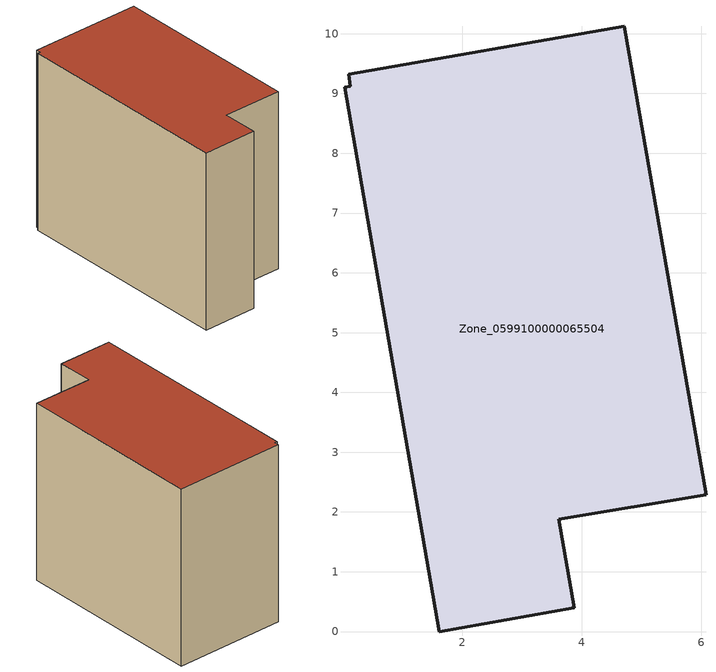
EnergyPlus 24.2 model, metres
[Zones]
Zone_0599100000065504
 floor ground (C_G): 3.62,1.88 3.88,0.4 1.62,0 0.03,9.11 0.13,9.12 0.1,9.32 4.71,10.12 6.08,2.29 z0
 wall outside (C_F): 0.03,9.11 1.62,0 3.88,0.4 3.62,1.88 6.08,2.29 4.71,10.12 0.1,9.32 0.13,9.12 0.03,9.11 z0:7.5
 roof outside (C_R): 4.71,10.12 0.1,9.32 0.13,9.12 0.03,9.11 1.62,0 3.88,0.4 3.62,1.88 6.08,2.29 z7.5
[BUILDING]
Pand.0599100000065504: North Axis=0; Terrain=City; Loads Convergence Tolerance Value=0.04; Temperature Convergence Tolerance Value=0.4; Solar Distribution=FullExterior; Maximum Number of Warmup Days=25; Minimum Number of Warmup Days=1
[Site:Location]
Rotterdam.The.Hague.AP_ZH_NLD Design_Conditions: Latitude=51.96; Longitude=4.45; Time Zone=1; Elevation=-4.5
[SITE:GROUNDTEMPERATURE:BUILDINGSURFACE]
18, 18, 18, 18, 18, 18, 18, 18, 18, 18, 18, 18
[MATERIAL] Thermal Absorptance=0.9; Solar Absorptance=0.7; Visible Absorptance=0.7
Name | Roughness | Thickness | Conductivity | Density | Specific Heat
G.TI.1946 | MediumSmooth | 0.15 | 1 | 540 | 1210
F.TI.1946 | Rough | 0.3 | 0.857143 | 1920 | 840
R.TI.1946 | MediumRough | 0.2 | 0.1 | 1500 | 1000
[CONSTRUCTION]
C_G: G.TI.1946
C_F: F.TI.1946
C_R: R.TI.1946
[ZONE]
Zone_0599100000065504: Type=1; Multiplier=1; Ceiling Height=Autocalculate; Volume=Autocalculate; Floor Area=autocalculate; Part of Total Floor Area=Yes
[ZONEINFILTRATION:DESIGNFLOWRATE]
Infil_Zone_0599100000065504: Zone or ZoneList or Space or SpaceList=Zone_0599100000065504; Schedule=AlwaysOn; Design Flow Rate Calculation Method=Flow/Area; Flow Rate per Floor Area=0.003; Constant Term Coefficient=1; Temperature Term Coefficient=0; Velocity Term Coefficient=0; Velocity Squared Term Coefficient=0
[HVACTEMPLATE:ZONE:IDEALLOADSAIRSYSTEM]
Zone_0599100000065504: Maximum Heating Supply Air Temperature=50; Minimum Cooling Supply Air Temperature=13; Maximum Heating Supply Air Humidity Ratio=0.0156; Minimum Cooling Supply Air Humidity Ratio=0.0077; Heating Limit=NoLimit; Cooling Limit=NoLimit; Dehumidification Control Type=ConstantSensibleHeatRatio; Cooling Sensible Heat Ratio=0.7; Dehumidification Setpoint=60; Humidification Control Type=None; Humidification Setpoint=30; Outdoor Air Method=None; Outdoor Air Flow Rate per Person=0.00944; Outdoor Air Flow Rate per Zone Floor Area=0; Outdoor Air Flow Rate per Zone=0; Demand Controlled Ventilation Type=None; Outdoor Air Economizer Type=NoEconomizer; Heat Recovery Type=None; Sensible Heat Recovery Effectiveness=0.7; Latent Heat Recovery Effectiveness=0.65
[ZONECONTROL:THERMOSTAT]
ThermostatControl_Zone_0599100000065504: Zone or ZoneList=Zone_0599100000065504; Control Type Schedule=DualSetpointControlType; Control 1=Thermostat_Zone_0599100000065504; Temperature Difference Between Cutout And Setpoint=0
[THERMOSTATSETPOINT:DUALSETPOINT]
Thermostat_Zone_0599100000065504: Heating Setpoint Temperature Schedule=HeatingSetpoint_Zone_0599100000065504; Cooling Setpoint Temperature Schedule=CoolingSetpoint_Zone_0599100000065504
[SCHEDULE:COMPACT]
HeatingSetpoint_Zone_0599100000065504: Through: 12/31, For: AllDays, Until: 24:00, 21
CoolingSetpoint_Zone_0599100000065504: Through: 12/31, For: AllDays, Until: 24:00, 24
DualSetpointControlType: Through: 12/31, For: AllDays, Until: 24:00, 4
AlwaysOn: Through: 12/31, For: AllDays, Until: 24:00, 1
